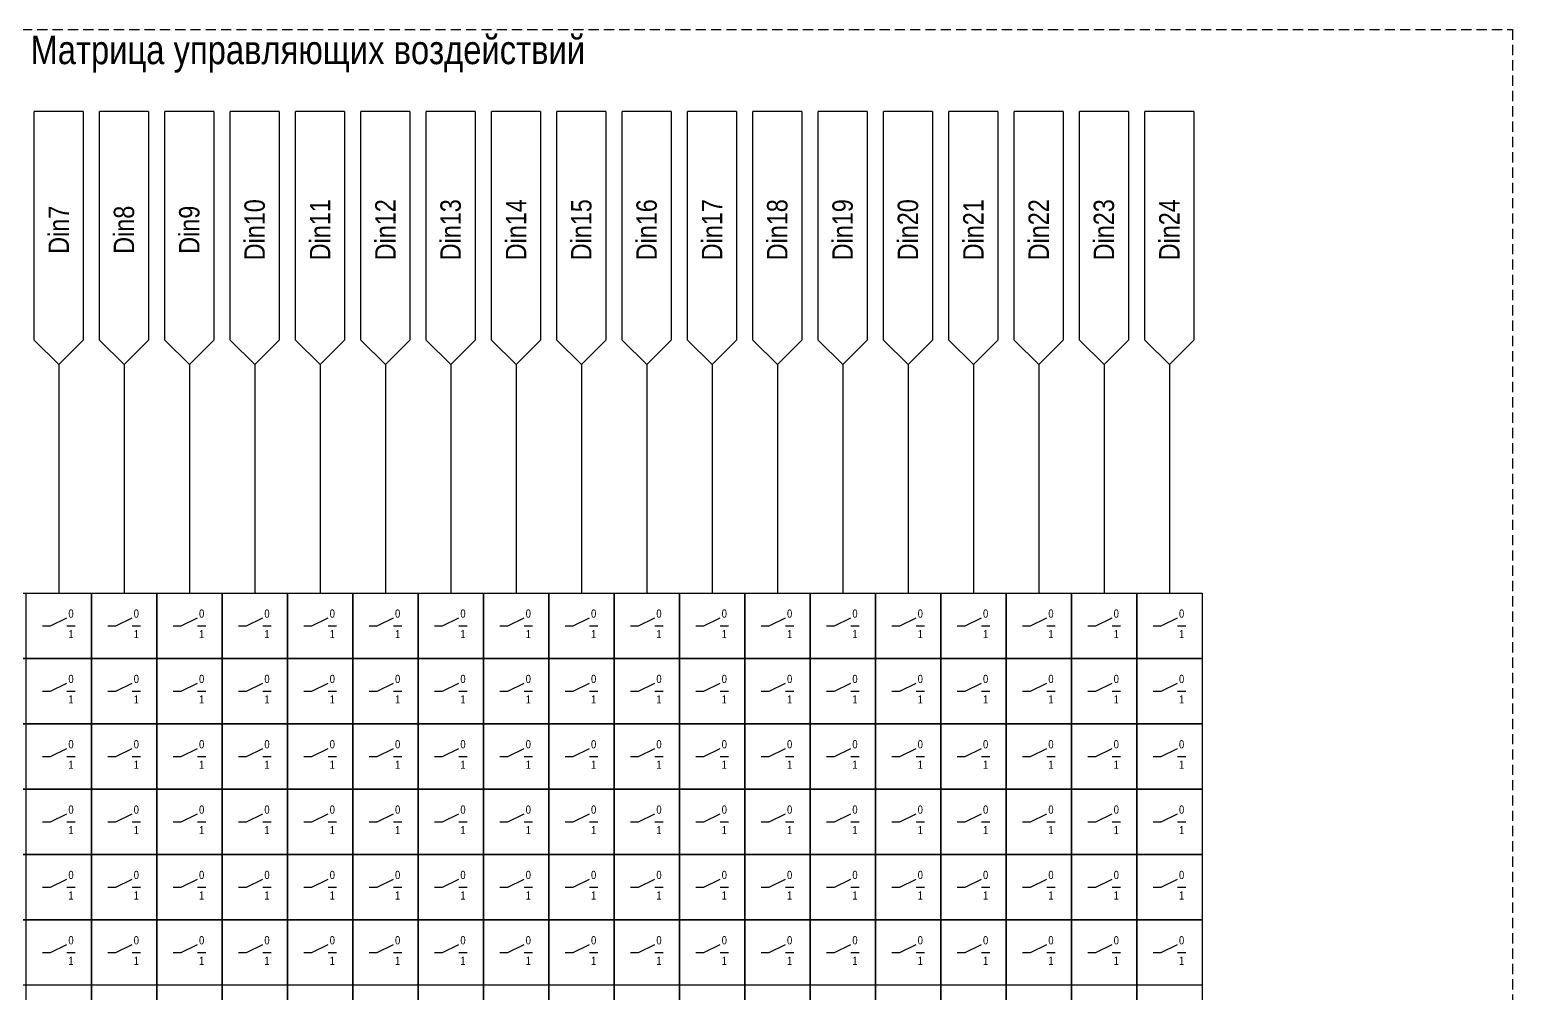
# Model space of a CAD drawing. Header units: millimetres. Extents: x -6343 to 676, y -1039 to 887.
# Drawn here: x -3019.6 to -2838, y 598 to 716 of the extents above; entities that cross this region are included whole.
import ezdxf

# ---------------------------------------------------------------- set-up
doc = ezdxf.new("R2010")
doc.units = ezdxf.units.MM
doc.linetypes.add('штриховая2', pattern=[0.375, 0.25, -0.125])
doc.styles.add('2.5_Gost_RD', font='ARIALN.TTF', dxfattribs={"height": 2.5})
doc.styles.add('3.5_Gost_RD', font='ARIALN.TTF', dxfattribs={"height": 3.5})

msp = doc.modelspace()

# ---------------------------------------------------------------- linework, layer by layer
at = {"ltscale": 100}
for p, q in [((-3019, 678), (-3019, 706)), ((-3013, 706), (-3019, 706)), ((-3013, 706), (-3013, 678)), ((-3011, 678), (-3011, 706)), ((-3005, 706), (-3011, 706)), ((-3005, 706), (-3005, 678)), ((-3003, 678), (-3003, 706)), ((-2997, 706), (-3003, 706)), ((-2997, 706), (-2997, 678)), ((-2995, 678), (-2995, 706)), ((-2989, 706), (-2995, 706)), ((-2989, 706), (-2989, 678)), ((-2987, 678), (-2987, 706)), ((-2981, 706), (-2987, 706)), ((-2981, 706), (-2981, 678)), ((-2979, 678), (-2979, 706)), ((-2973, 706), (-2979, 706)), ((-2973, 706), (-2973, 678)), ((-2971, 678), (-2971, 706)), ((-2965, 706), (-2971, 706)), ((-2965, 706), (-2965, 678)), ((-2963, 678), (-2963, 706)), ((-2957, 706), (-2963, 706)), ((-2957, 706), (-2957, 678)), ((-2955, 678), (-2955, 706)), ((-2949, 706), (-2955, 706)), ((-2949, 706), (-2949, 678)), ((-2947, 678), (-2947, 706)), ((-2941, 706), (-2947, 706)), ((-2941, 706), (-2941, 678)), ((-2939, 678), (-2939, 706)), ((-2933, 706), (-2939, 706)), ((-2933, 706), (-2933, 678)), ((-2931, 678), (-2931, 706)), ((-2925, 706), (-2931, 706)), ((-2925, 706), (-2925, 678)), ((-2923, 678), (-2923, 706)), ((-2917, 706), (-2923, 706)), ((-2917, 706), (-2917, 678)), ((-2915, 678), (-2915, 706)), ((-2909, 706), (-2915, 706)), ((-2909, 706), (-2909, 678)), ((-2907, 678), (-2907, 706)), ((-2901, 706), (-2907, 706)), ((-2901, 706), (-2901, 678)), ((-2899, 678), (-2899, 706)), ((-2893, 706), (-2899, 706)), ((-2893, 706), (-2893, 678)), ((-2891, 678), (-2891, 706)), ((-2885, 706), (-2891, 706)), ((-2885, 706), (-2885, 678)), ((-2883, 678), (-2883, 706)), ((-2877, 706), (-2883, 706)), ((-2877, 706), (-2877, 678)), ((-3019, 678), (-3016, 675)), ((-3016, 675), (-3013, 678)), ((-3011, 678), (-3008, 675)), ((-3008, 675), (-3005, 678)), ((-3003, 678), (-3000, 675)), ((-3000, 675), (-2997, 678)), ((-2995, 678), (-2992, 675)), ((-2992, 675), (-2989, 678)), ((-2987, 678), (-2984, 675)), ((-2984, 675), (-2981, 678)), ((-2979, 678), (-2976, 675)), ((-2976, 675), (-2973, 678)), ((-2971, 678), (-2968, 675)), ((-2968, 675), (-2965, 678)), ((-2963, 678), (-2960, 675)), ((-2960, 675), (-2957, 678)), ((-2955, 678), (-2952, 675)), ((-2952, 675), (-2949, 678)), ((-2947, 678), (-2944, 675)), ((-2944, 675), (-2941, 678)), ((-2939, 678), (-2936, 675)), ((-2936, 675), (-2933, 678)), ((-2931, 678), (-2928, 675)), ((-2928, 675), (-2925, 678)), ((-2923, 678), (-2920, 675)), ((-2920, 675), (-2917, 678)), ((-2915, 678), (-2912, 675)), ((-2912, 675), (-2909, 678)), ((-2907, 678), (-2904, 675)), ((-2904, 675), (-2901, 678)), ((-2899, 678), (-2896, 675)), ((-2896, 675), (-2893, 678)), ((-2891, 678), (-2888, 675)), ((-2888, 675), (-2885, 678)), ((-2883, 678), (-2880, 675)), ((-2880, 675), (-2877, 678)), ((-3016, 675), (-3016, 647)), ((-3008, 675), (-3008, 647)), ((-3000, 675), (-3000, 647)), ((-2992, 675), (-2992, 647)), ((-2984, 675), (-2984, 647)), ((-2976, 675), (-2976, 647)), ((-2968, 675), (-2968, 647)), ((-2960, 675), (-2960, 647)), ((-2952, 675), (-2952, 647)), ((-2944, 675), (-2944, 647)), ((-2936, 675), (-2936, 647)), ((-2928, 675), (-2928, 647)), ((-2920, 675), (-2920, 647)), ((-2912, 675), (-2912, 647)), ((-2904, 675), (-2904, 647)), ((-2896, 675), (-2896, 647)), ((-2888, 675), (-2888, 647)), ((-2880, 675), (-2880, 647)), ((-3018, 643), (-3017, 643)), ((-3017, 643), (-3015, 644)), ((-3015, 643), (-3014, 643)), ((-3010, 643), (-3009, 643)), ((-3009, 643), (-3007, 644)), ((-3007, 643), (-3006, 643)), ((-3002, 643), (-3001, 643)), ((-3001, 643), (-2999, 644)), ((-2999, 643), (-2998, 643)), ((-2994, 643), (-2993, 643)), ((-2993, 643), (-2991, 644)), ((-2991, 643), (-2990, 643)), ((-2986, 643), (-2985, 643)), ((-2985, 643), (-2983, 644)), ((-2983, 643), (-2982, 643)), ((-2978, 643), (-2977, 643)), ((-2977, 643), (-2975, 644)), ((-2975, 643), (-2974, 643)), ((-2970, 643), (-2969, 643)), ((-2969, 643), (-2967, 644)), ((-2967, 643), (-2966, 643)), ((-2962, 643), (-2961, 643)), ((-2961, 643), (-2959, 644)), ((-2959, 643), (-2958, 643)), ((-2954, 643), (-2953, 643)), ((-2953, 643), (-2951, 644)), ((-2951, 643), (-2950, 643)), ((-2946, 643), (-2945, 643)), ((-2945, 643), (-2943, 644)), ((-2943, 643), (-2942, 643)), ((-2938, 643), (-2937, 643)), ((-2937, 643), (-2935, 644)), ((-2935, 643), (-2934, 643)), ((-2930, 643), (-2929, 643)), ((-2929, 643), (-2927, 644)), ((-2927, 643), (-2926, 643)), ((-2922, 643), (-2921, 643)), ((-2921, 643), (-2919, 644)), ((-2919, 643), (-2918, 643)), ((-2914, 643), (-2913, 643)), ((-2913, 643), (-2911, 644)), ((-2911, 643), (-2910, 643)), ((-2906, 643), (-2905, 643)), ((-2905, 643), (-2903, 644)), ((-2903, 643), (-2902, 643)), ((-2898, 643), (-2897, 643)), ((-2897, 643), (-2895, 644)), ((-2895, 643), (-2894, 643)), ((-2890, 643), (-2889, 643)), ((-2889, 643), (-2887, 644)), ((-2887, 643), (-2886, 643)), ((-2882, 643), (-2881, 643)), ((-2881, 643), (-2879, 644)), ((-2879, 643), (-2878, 643)), ((-3017, 635), (-3015, 636)), ((-3009, 635), (-3007, 636)), ((-3001, 635), (-2999, 636)), ((-2993, 635), (-2991, 636)), ((-2985, 635), (-2983, 636)), ((-2977, 635), (-2975, 636)), ((-2969, 635), (-2967, 636)), ((-2961, 635), (-2959, 636)), ((-2953, 635), (-2951, 636)), ((-2945, 635), (-2943, 636)), ((-2937, 635), (-2935, 636)), ((-2929, 635), (-2927, 636)), ((-2921, 635), (-2919, 636)), ((-2913, 635), (-2911, 636)), ((-2905, 635), (-2903, 636)), ((-2897, 635), (-2895, 636)), ((-2889, 635), (-2887, 636)), ((-2881, 635), (-2879, 636)), ((-3018, 635), (-3017, 635)), ((-3015, 635), (-3014, 635)), ((-3010, 635), (-3009, 635)), ((-3007, 635), (-3006, 635)), ((-3002, 635), (-3001, 635)), ((-2999, 635), (-2998, 635)), ((-2994, 635), (-2993, 635)), ((-2991, 635), (-2990, 635)), ((-2986, 635), (-2985, 635)), ((-2983, 635), (-2982, 635)), ((-2978, 635), (-2977, 635)), ((-2975, 635), (-2974, 635)), ((-2970, 635), (-2969, 635)), ((-2967, 635), (-2966, 635)), ((-2962, 635), (-2961, 635)), ((-2959, 635), (-2958, 635)), ((-2954, 635), (-2953, 635)), ((-2951, 635), (-2950, 635)), ((-2946, 635), (-2945, 635)), ((-2943, 635), (-2942, 635)), ((-2938, 635), (-2937, 635)), ((-2935, 635), (-2934, 635)), ((-2930, 635), (-2929, 635)), ((-2927, 635), (-2926, 635)), ((-2922, 635), (-2921, 635)), ((-2919, 635), (-2918, 635)), ((-2914, 635), (-2913, 635)), ((-2911, 635), (-2910, 635)), ((-2906, 635), (-2905, 635)), ((-2903, 635), (-2902, 635)), ((-2898, 635), (-2897, 635)), ((-2895, 635), (-2894, 635)), ((-2890, 635), (-2889, 635)), ((-2887, 635), (-2886, 635)), ((-2882, 635), (-2881, 635)), ((-2879, 635), (-2878, 635)), ((-3018, 627), (-3017, 627)), ((-3017, 627), (-3015, 628)), ((-3015, 627), (-3014, 627)), ((-3010, 627), (-3009, 627)), ((-3009, 627), (-3007, 628)), ((-3007, 627), (-3006, 627)), ((-3002, 627), (-3001, 627)), ((-3001, 627), (-2999, 628)), ((-2999, 627), (-2998, 627)), ((-2994, 627), (-2993, 627)), ((-2993, 627), (-2991, 628)), ((-2991, 627), (-2990, 627)), ((-2986, 627), (-2985, 627)), ((-2985, 627), (-2983, 628)), ((-2983, 627), (-2982, 627)), ((-2978, 627), (-2977, 627)), ((-2977, 627), (-2975, 628)), ((-2975, 627), (-2974, 627)), ((-2970, 627), (-2969, 627)), ((-2969, 627), (-2967, 628)), ((-2967, 627), (-2966, 627)), ((-2962, 627), (-2961, 627)), ((-2961, 627), (-2959, 628)), ((-2959, 627), (-2958, 627)), ((-2954, 627), (-2953, 627)), ((-2953, 627), (-2951, 628)), ((-2951, 627), (-2950, 627)), ((-2946, 627), (-2945, 627)), ((-2945, 627), (-2943, 628)), ((-2943, 627), (-2942, 627)), ((-2938, 627), (-2937, 627)), ((-2937, 627), (-2935, 628)), ((-2935, 627), (-2934, 627)), ((-2930, 627), (-2929, 627)), ((-2929, 627), (-2927, 628)), ((-2927, 627), (-2926, 627)), ((-2922, 627), (-2921, 627)), ((-2921, 627), (-2919, 628)), ((-2919, 627), (-2918, 627)), ((-2914, 627), (-2913, 627)), ((-2913, 627), (-2911, 628)), ((-2911, 627), (-2910, 627)), ((-2906, 627), (-2905, 627)), ((-2905, 627), (-2903, 628)), ((-2903, 627), (-2902, 627)), ((-2898, 627), (-2897, 627)), ((-2897, 627), (-2895, 628)), ((-2895, 627), (-2894, 627)), ((-2890, 627), (-2889, 627)), ((-2889, 627), (-2887, 628)), ((-2887, 627), (-2886, 627)), ((-2882, 627), (-2881, 627)), ((-2881, 627), (-2879, 628)), ((-2879, 627), (-2878, 627)), ((-3017, 619), (-3015, 620)), ((-3009, 619), (-3007, 620)), ((-3001, 619), (-2999, 620)), ((-2993, 619), (-2991, 620)), ((-2985, 619), (-2983, 620)), ((-2977, 619), (-2975, 620)), ((-2969, 619), (-2967, 620)), ((-2961, 619), (-2959, 620)), ((-2953, 619), (-2951, 620)), ((-2945, 619), (-2943, 620)), ((-2937, 619), (-2935, 620)), ((-2929, 619), (-2927, 620)), ((-2921, 619), (-2919, 620)), ((-2913, 619), (-2911, 620)), ((-2905, 619), (-2903, 620)), ((-2897, 619), (-2895, 620)), ((-2889, 619), (-2887, 620)), ((-2881, 619), (-2879, 620)), ((-3018, 619), (-3017, 619)), ((-3015, 619), (-3014, 619)), ((-3010, 619), (-3009, 619)), ((-3007, 619), (-3006, 619)), ((-3002, 619), (-3001, 619)), ((-2999, 619), (-2998, 619)), ((-2994, 619), (-2993, 619)), ((-2991, 619), (-2990, 619)), ((-2986, 619), (-2985, 619)), ((-2983, 619), (-2982, 619)), ((-2978, 619), (-2977, 619)), ((-2975, 619), (-2974, 619)), ((-2970, 619), (-2969, 619)), ((-2967, 619), (-2966, 619)), ((-2962, 619), (-2961, 619)), ((-2959, 619), (-2958, 619)), ((-2954, 619), (-2953, 619)), ((-2951, 619), (-2950, 619)), ((-2946, 619), (-2945, 619)), ((-2943, 619), (-2942, 619)), ((-2938, 619), (-2937, 619)), ((-2935, 619), (-2934, 619)), ((-2930, 619), (-2929, 619)), ((-2927, 619), (-2926, 619)), ((-2922, 619), (-2921, 619)), ((-2919, 619), (-2918, 619)), ((-2914, 619), (-2913, 619)), ((-2911, 619), (-2910, 619)), ((-2906, 619), (-2905, 619)), ((-2903, 619), (-2902, 619)), ((-2898, 619), (-2897, 619)), ((-2895, 619), (-2894, 619)), ((-2890, 619), (-2889, 619)), ((-2887, 619), (-2886, 619)), ((-2882, 619), (-2881, 619)), ((-2879, 619), (-2878, 619)), ((-3017, 611), (-3015, 612)), ((-3009, 611), (-3007, 612)), ((-3001, 611), (-2999, 612)), ((-2993, 611), (-2991, 612)), ((-2985, 611), (-2983, 612)), ((-2977, 611), (-2975, 612)), ((-2969, 611), (-2967, 612)), ((-2961, 611), (-2959, 612)), ((-2953, 611), (-2951, 612)), ((-2945, 611), (-2943, 612)), ((-2937, 611), (-2935, 612)), ((-2929, 611), (-2927, 612)), ((-2921, 611), (-2919, 612)), ((-2913, 611), (-2911, 612)), ((-2905, 611), (-2903, 612)), ((-2897, 611), (-2895, 612)), ((-2889, 611), (-2887, 612)), ((-2881, 611), (-2879, 612)), ((-3018, 611), (-3017, 611)), ((-3015, 611), (-3014, 611)), ((-3010, 611), (-3009, 611)), ((-3007, 611), (-3006, 611)), ((-3002, 611), (-3001, 611)), ((-2999, 611), (-2998, 611)), ((-2994, 611), (-2993, 611)), ((-2991, 611), (-2990, 611)), ((-2986, 611), (-2985, 611)), ((-2983, 611), (-2982, 611)), ((-2978, 611), (-2977, 611)), ((-2975, 611), (-2974, 611)), ((-2970, 611), (-2969, 611)), ((-2967, 611), (-2966, 611)), ((-2962, 611), (-2961, 611)), ((-2959, 611), (-2958, 611)), ((-2954, 611), (-2953, 611)), ((-2951, 611), (-2950, 611)), ((-2946, 611), (-2945, 611)), ((-2943, 611), (-2942, 611)), ((-2938, 611), (-2937, 611)), ((-2935, 611), (-2934, 611)), ((-2930, 611), (-2929, 611)), ((-2927, 611), (-2926, 611)), ((-2922, 611), (-2921, 611)), ((-2919, 611), (-2918, 611)), ((-2914, 611), (-2913, 611)), ((-2911, 611), (-2910, 611)), ((-2906, 611), (-2905, 611)), ((-2903, 611), (-2902, 611)), ((-2898, 611), (-2897, 611)), ((-2895, 611), (-2894, 611)), ((-2890, 611), (-2889, 611)), ((-2887, 611), (-2886, 611)), ((-2882, 611), (-2881, 611)), ((-2879, 611), (-2878, 611)), ((-3018, 603), (-3017, 603)), ((-3017, 603), (-3015, 604)), ((-3015, 603), (-3014, 603)), ((-3010, 603), (-3009, 603)), ((-3009, 603), (-3007, 604)), ((-3007, 603), (-3006, 603)), ((-3002, 603), (-3001, 603)), ((-3001, 603), (-2999, 604)), ((-2999, 603), (-2998, 603)), ((-2994, 603), (-2993, 603)), ((-2993, 603), (-2991, 604)), ((-2991, 603), (-2990, 603)), ((-2986, 603), (-2985, 603)), ((-2985, 603), (-2983, 604)), ((-2983, 603), (-2982, 603)), ((-2978, 603), (-2977, 603)), ((-2977, 603), (-2975, 604)), ((-2975, 603), (-2974, 603)), ((-2970, 603), (-2969, 603)), ((-2969, 603), (-2967, 604)), ((-2967, 603), (-2966, 603)), ((-2962, 603), (-2961, 603)), ((-2961, 603), (-2959, 604)), ((-2959, 603), (-2958, 603)), ((-2954, 603), (-2953, 603)), ((-2953, 603), (-2951, 604)), ((-2951, 603), (-2950, 603)), ((-2946, 603), (-2945, 603)), ((-2945, 603), (-2943, 604)), ((-2943, 603), (-2942, 603)), ((-2938, 603), (-2937, 603)), ((-2937, 603), (-2935, 604)), ((-2935, 603), (-2934, 603)), ((-2930, 603), (-2929, 603)), ((-2929, 603), (-2927, 604)), ((-2927, 603), (-2926, 603)), ((-2922, 603), (-2921, 603)), ((-2921, 603), (-2919, 604)), ((-2919, 603), (-2918, 603)), ((-2914, 603), (-2913, 603)), ((-2913, 603), (-2911, 604)), ((-2911, 603), (-2910, 603)), ((-2906, 603), (-2905, 603)), ((-2905, 603), (-2903, 604)), ((-2903, 603), (-2902, 603)), ((-2898, 603), (-2897, 603)), ((-2897, 603), (-2895, 604)), ((-2895, 603), (-2894, 603)), ((-2890, 603), (-2889, 603)), ((-2889, 603), (-2887, 604)), ((-2887, 603), (-2886, 603)), ((-2882, 603), (-2881, 603)), ((-2881, 603), (-2879, 604)), ((-2879, 603), (-2878, 603))]:
    msp.add_line(p, q, dxfattribs=at)
at = {"linetype": 'штриховая2', "ltscale": 5}
msp.add_lwpolyline([(-3133, 716), (-2838, 716), (-2838, 482), (-3133, 482)], close=True, dxfattribs=at)
at = {"ltscale": 100}
for points in [[(-3068, 647), (-2876, 647), (-2876, 639), (-3068, 639)], [(-3020, 647), (-3012, 647), (-3012, 487), (-3020, 487)], [(-3012, 647), (-3004, 647), (-3004, 487), (-3012, 487)], [(-3004, 647), (-2996, 647), (-2996, 487), (-3004, 487)], [(-2996, 647), (-2988, 647), (-2988, 487), (-2996, 487)], [(-2988, 647), (-2980, 647), (-2980, 487), (-2988, 487)], [(-2980, 647), (-2972, 647), (-2972, 487), (-2980, 487)], [(-2972, 647), (-2964, 647), (-2964, 487), (-2972, 487)], [(-2964, 647), (-2956, 647), (-2956, 487), (-2964, 487)], [(-2956, 647), (-2948, 647), (-2948, 487), (-2956, 487)], [(-2948, 647), (-2940, 647), (-2940, 487), (-2948, 487)], [(-2940, 647), (-2932, 647), (-2932, 487), (-2940, 487)], [(-2932, 647), (-2924, 647), (-2924, 487), (-2932, 487)], [(-2924, 647), (-2916, 647), (-2916, 487), (-2924, 487)], [(-2916, 647), (-2908, 647), (-2908, 487), (-2916, 487)], [(-2908, 647), (-2900, 647), (-2900, 487), (-2908, 487)], [(-2900, 647), (-2892, 647), (-2892, 487), (-2900, 487)], [(-2892, 647), (-2884, 647), (-2884, 487), (-2892, 487)], [(-2884, 647), (-2876, 647), (-2876, 487), (-2884, 487)], [(-3068, 639), (-2876, 639), (-2876, 631), (-3068, 631)], [(-3068, 631), (-2876, 631), (-2876, 623), (-3068, 623)], [(-3068, 623), (-2876, 623), (-2876, 591), (-3068, 591)], [(-3068, 623), (-2876, 623), (-2876, 615), (-3068, 615)], [(-3068, 615), (-2876, 615), (-2876, 607), (-3068, 607)], [(-3068, 607), (-2876, 607), (-2876, 599), (-3068, 599)]]:
    msp.add_lwpolyline(points, close=True, dxfattribs=at)

# ---------------------------------------------------------------- texts
at = {"color": 30, "ltscale": 100, "insert": (-2985.5, 713), "char_height": 3.5, "width": 295, "attachment_point": 5, "style": '3.5_Gost_RD'}
msp.add_mtext('Матрица управляющих воздействий', dxfattribs=at)
at = {"ltscale": 100, "char_height": 2.5, "width": 27, "attachment_point": 5, "rotation": 90, "style": '2.5_Gost_RD'}
for s, insert in [('Din7', (-3016, 691.5)), ('Din8', (-3008, 691.5)), ('Din9', (-3000, 691.5)), ('Din10', (-2992, 691.5)), ('Din11', (-2984, 691.5)), ('Din12', (-2976, 691.5)), ('Din13', (-2968, 691.5)), ('Din14', (-2960, 691.5)), ('Din15', (-2952, 691.5)), ('Din16', (-2944, 691.5)), ('Din17', (-2936, 691.5)), ('Din18', (-2928, 691.5)), ('Din19', (-2920, 691.5)), ('Din20', (-2912, 691.5)), ('Din21', (-2904, 691.5)), ('Din22', (-2896, 691.5)), ('Din23', (-2888, 691.5)), ('Din24', (-2880, 691.5))]:
    msp.add_mtext(s, dxfattribs=dict(at, insert=insert))
at = {"color": 0, "ltscale": 100, "char_height": 1, "width": 5, "attachment_point": 5, "style": '2.5_Gost_RD'}
for s, insert in [('{\\C256;0}', (-3014.5, 644.5)), ('{\\C256;0}', (-3006.5, 644.5)), ('{\\C256;0}', (-2998.5, 644.5)), ('{\\C256;0}', (-2990.5, 644.5)), ('{\\C256;0}', (-2982.5, 644.5)), ('{\\C256;0}', (-2974.5, 644.5)), ('{\\C256;0}', (-2966.5, 644.5)), ('{\\C256;0}', (-2958.5, 644.5)), ('{\\C256;0}', (-2950.5, 644.5)), ('{\\C256;0}', (-2942.5, 644.5)), ('{\\C256;0}', (-2934.5, 644.5)), ('{\\C256;0}', (-2926.5, 644.5)), ('{\\C256;0}', (-2918.5, 644.5)), ('{\\C256;0}', (-2910.5, 644.5)), ('{\\C256;0}', (-2902.5, 644.5)), ('{\\C256;0}', (-2894.5, 644.5)), ('{\\C256;0}', (-2886.5, 644.5)), ('{\\C256;0}', (-2878.5, 644.5)), ('{\\C256;1}', (-3014.5, 642)), ('{\\C256;1}', (-3006.5, 642)), ('{\\C256;1}', (-2998.5, 642)), ('{\\C256;1}', (-2990.5, 642)), ('{\\C256;1}', (-2982.5, 642)), ('{\\C256;1}', (-2974.5, 642)), ('{\\C256;1}', (-2966.5, 642)), ('{\\C256;1}', (-2958.5, 642)), ('{\\C256;1}', (-2950.5, 642)), ('{\\C256;1}', (-2942.5, 642)), ('{\\C256;1}', (-2934.5, 642)), ('{\\C256;1}', (-2926.5, 642)), ('{\\C256;1}', (-2918.5, 642)), ('{\\C256;1}', (-2910.5, 642)), ('{\\C256;1}', (-2902.5, 642)), ('{\\C256;1}', (-2894.5, 642)), ('{\\C256;1}', (-2886.5, 642)), ('{\\C256;1}', (-2878.5, 642)), ('{\\C256;0}', (-3014.5, 636.5)), ('{\\C256;0}', (-3006.5, 636.5)), ('{\\C256;0}', (-2998.5, 636.5)), ('{\\C256;0}', (-2990.5, 636.5)), ('{\\C256;0}', (-2982.5, 636.5)), ('{\\C256;0}', (-2974.5, 636.5)), ('{\\C256;0}', (-2966.5, 636.5)), ('{\\C256;0}', (-2958.5, 636.5)), ('{\\C256;0}', (-2950.5, 636.5)), ('{\\C256;0}', (-2942.5, 636.5)), ('{\\C256;0}', (-2934.5, 636.5)), ('{\\C256;0}', (-2926.5, 636.5)), ('{\\C256;0}', (-2918.5, 636.5)), ('{\\C256;0}', (-2910.5, 636.5)), ('{\\C256;0}', (-2902.5, 636.5)), ('{\\C256;0}', (-2894.5, 636.5)), ('{\\C256;0}', (-2886.5, 636.5)), ('{\\C256;0}', (-2878.5, 636.5)), ('{\\C256;1}', (-3014.5, 634)), ('{\\C256;1}', (-3006.5, 634)), ('{\\C256;1}', (-2998.5, 634)), ('{\\C256;1}', (-2990.5, 634)), ('{\\C256;1}', (-2982.5, 634)), ('{\\C256;1}', (-2974.5, 634)), ('{\\C256;1}', (-2966.5, 634)), ('{\\C256;1}', (-2958.5, 634)), ('{\\C256;1}', (-2950.5, 634)), ('{\\C256;1}', (-2942.5, 634)), ('{\\C256;1}', (-2934.5, 634)), ('{\\C256;1}', (-2926.5, 634)), ('{\\C256;1}', (-2918.5, 634)), ('{\\C256;1}', (-2910.5, 634)), ('{\\C256;1}', (-2902.5, 634)), ('{\\C256;1}', (-2894.5, 634)), ('{\\C256;1}', (-2886.5, 634)), ('{\\C256;1}', (-2878.5, 634)), ('{\\C256;0}', (-3014.5, 628.5)), ('{\\C256;0}', (-3006.5, 628.5)), ('{\\C256;0}', (-2998.5, 628.5)), ('{\\C256;0}', (-2990.5, 628.5)), ('{\\C256;0}', (-2982.5, 628.5)), ('{\\C256;0}', (-2974.5, 628.5)), ('{\\C256;0}', (-2966.5, 628.5)), ('{\\C256;0}', (-2958.5, 628.5)), ('{\\C256;0}', (-2950.5, 628.5)), ('{\\C256;0}', (-2942.5, 628.5)), ('{\\C256;0}', (-2934.5, 628.5)), ('{\\C256;0}', (-2926.5, 628.5)), ('{\\C256;0}', (-2918.5, 628.5)), ('{\\C256;0}', (-2910.5, 628.5)), ('{\\C256;0}', (-2902.5, 628.5)), ('{\\C256;0}', (-2894.5, 628.5)), ('{\\C256;0}', (-2886.5, 628.5)), ('{\\C256;0}', (-2878.5, 628.5)), ('{\\C256;1}', (-3014.5, 626)), ('{\\C256;1}', (-3006.5, 626)), ('{\\C256;1}', (-2998.5, 626)), ('{\\C256;1}', (-2990.5, 626)), ('{\\C256;1}', (-2982.5, 626)), ('{\\C256;1}', (-2974.5, 626)), ('{\\C256;1}', (-2966.5, 626)), ('{\\C256;1}', (-2958.5, 626)), ('{\\C256;1}', (-2950.5, 626)), ('{\\C256;1}', (-2942.5, 626)), ('{\\C256;1}', (-2934.5, 626)), ('{\\C256;1}', (-2926.5, 626)), ('{\\C256;1}', (-2918.5, 626)), ('{\\C256;1}', (-2910.5, 626)), ('{\\C256;1}', (-2902.5, 626)), ('{\\C256;1}', (-2894.5, 626)), ('{\\C256;1}', (-2886.5, 626)), ('{\\C256;1}', (-2878.5, 626)), ('{\\C256;0}', (-3014.5, 620.5)), ('{\\C256;0}', (-3006.5, 620.5)), ('{\\C256;0}', (-2998.5, 620.5)), ('{\\C256;0}', (-2990.5, 620.5)), ('{\\C256;0}', (-2982.5, 620.5)), ('{\\C256;0}', (-2974.5, 620.5)), ('{\\C256;0}', (-2966.5, 620.5)), ('{\\C256;0}', (-2958.5, 620.5)), ('{\\C256;0}', (-2950.5, 620.5)), ('{\\C256;0}', (-2942.5, 620.5)), ('{\\C256;0}', (-2934.5, 620.5)), ('{\\C256;0}', (-2926.5, 620.5)), ('{\\C256;0}', (-2918.5, 620.5)), ('{\\C256;0}', (-2910.5, 620.5)), ('{\\C256;0}', (-2902.5, 620.5)), ('{\\C256;0}', (-2894.5, 620.5)), ('{\\C256;0}', (-2886.5, 620.5)), ('{\\C256;0}', (-2878.5, 620.5)), ('{\\C256;1}', (-3014.5, 618)), ('{\\C256;1}', (-3006.5, 618)), ('{\\C256;1}', (-2998.5, 618)), ('{\\C256;1}', (-2990.5, 618)), ('{\\C256;1}', (-2982.5, 618)), ('{\\C256;1}', (-2974.5, 618)), ('{\\C256;1}', (-2966.5, 618)), ('{\\C256;1}', (-2958.5, 618)), ('{\\C256;1}', (-2950.5, 618)), ('{\\C256;1}', (-2942.5, 618)), ('{\\C256;1}', (-2934.5, 618)), ('{\\C256;1}', (-2926.5, 618)), ('{\\C256;1}', (-2918.5, 618)), ('{\\C256;1}', (-2910.5, 618)), ('{\\C256;1}', (-2902.5, 618)), ('{\\C256;1}', (-2894.5, 618)), ('{\\C256;1}', (-2886.5, 618)), ('{\\C256;1}', (-2878.5, 618)), ('{\\C256;0}', (-3014.5, 612.5)), ('{\\C256;0}', (-3006.5, 612.5)), ('{\\C256;0}', (-2998.5, 612.5)), ('{\\C256;0}', (-2990.5, 612.5)), ('{\\C256;0}', (-2982.5, 612.5)), ('{\\C256;0}', (-2974.5, 612.5)), ('{\\C256;0}', (-2966.5, 612.5)), ('{\\C256;0}', (-2958.5, 612.5)), ('{\\C256;0}', (-2950.5, 612.5)), ('{\\C256;0}', (-2942.5, 612.5)), ('{\\C256;0}', (-2934.5, 612.5)), ('{\\C256;0}', (-2926.5, 612.5)), ('{\\C256;0}', (-2918.5, 612.5)), ('{\\C256;0}', (-2910.5, 612.5)), ('{\\C256;0}', (-2902.5, 612.5)), ('{\\C256;0}', (-2894.5, 612.5)), ('{\\C256;0}', (-2886.5, 612.5)), ('{\\C256;0}', (-2878.5, 612.5)), ('{\\C256;1}', (-3014.5, 610)), ('{\\C256;1}', (-3006.5, 610)), ('{\\C256;1}', (-2998.5, 610)), ('{\\C256;1}', (-2990.5, 610)), ('{\\C256;1}', (-2982.5, 610)), ('{\\C256;1}', (-2974.5, 610)), ('{\\C256;1}', (-2966.5, 610)), ('{\\C256;1}', (-2958.5, 610)), ('{\\C256;1}', (-2950.5, 610)), ('{\\C256;1}', (-2942.5, 610)), ('{\\C256;1}', (-2934.5, 610)), ('{\\C256;1}', (-2926.5, 610)), ('{\\C256;1}', (-2918.5, 610)), ('{\\C256;1}', (-2910.5, 610)), ('{\\C256;1}', (-2902.5, 610)), ('{\\C256;1}', (-2894.5, 610)), ('{\\C256;1}', (-2886.5, 610)), ('{\\C256;1}', (-2878.5, 610)), ('{\\C256;0}', (-3014.5, 604.5)), ('{\\C256;0}', (-3006.5, 604.5)), ('{\\C256;0}', (-2998.5, 604.5)), ('{\\C256;0}', (-2990.5, 604.5)), ('{\\C256;0}', (-2982.5, 604.5)), ('{\\C256;0}', (-2974.5, 604.5)), ('{\\C256;0}', (-2966.5, 604.5)), ('{\\C256;0}', (-2958.5, 604.5)), ('{\\C256;0}', (-2950.5, 604.5)), ('{\\C256;0}', (-2942.5, 604.5)), ('{\\C256;0}', (-2934.5, 604.5)), ('{\\C256;0}', (-2926.5, 604.5)), ('{\\C256;0}', (-2918.5, 604.5)), ('{\\C256;0}', (-2910.5, 604.5)), ('{\\C256;0}', (-2902.5, 604.5)), ('{\\C256;0}', (-2894.5, 604.5)), ('{\\C256;0}', (-2886.5, 604.5)), ('{\\C256;0}', (-2878.5, 604.5)), ('{\\C256;1}', (-3014.5, 602)), ('{\\C256;1}', (-3006.5, 602)), ('{\\C256;1}', (-2998.5, 602)), ('{\\C256;1}', (-2990.5, 602)), ('{\\C256;1}', (-2982.5, 602)), ('{\\C256;1}', (-2974.5, 602)), ('{\\C256;1}', (-2966.5, 602)), ('{\\C256;1}', (-2958.5, 602)), ('{\\C256;1}', (-2950.5, 602)), ('{\\C256;1}', (-2942.5, 602)), ('{\\C256;1}', (-2934.5, 602)), ('{\\C256;1}', (-2926.5, 602)), ('{\\C256;1}', (-2918.5, 602)), ('{\\C256;1}', (-2910.5, 602)), ('{\\C256;1}', (-2902.5, 602)), ('{\\C256;1}', (-2894.5, 602)), ('{\\C256;1}', (-2886.5, 602)), ('{\\C256;1}', (-2878.5, 602))]:
    msp.add_mtext(s, dxfattribs=dict(at, insert=insert))

doc.saveas('drawing.dxf')
